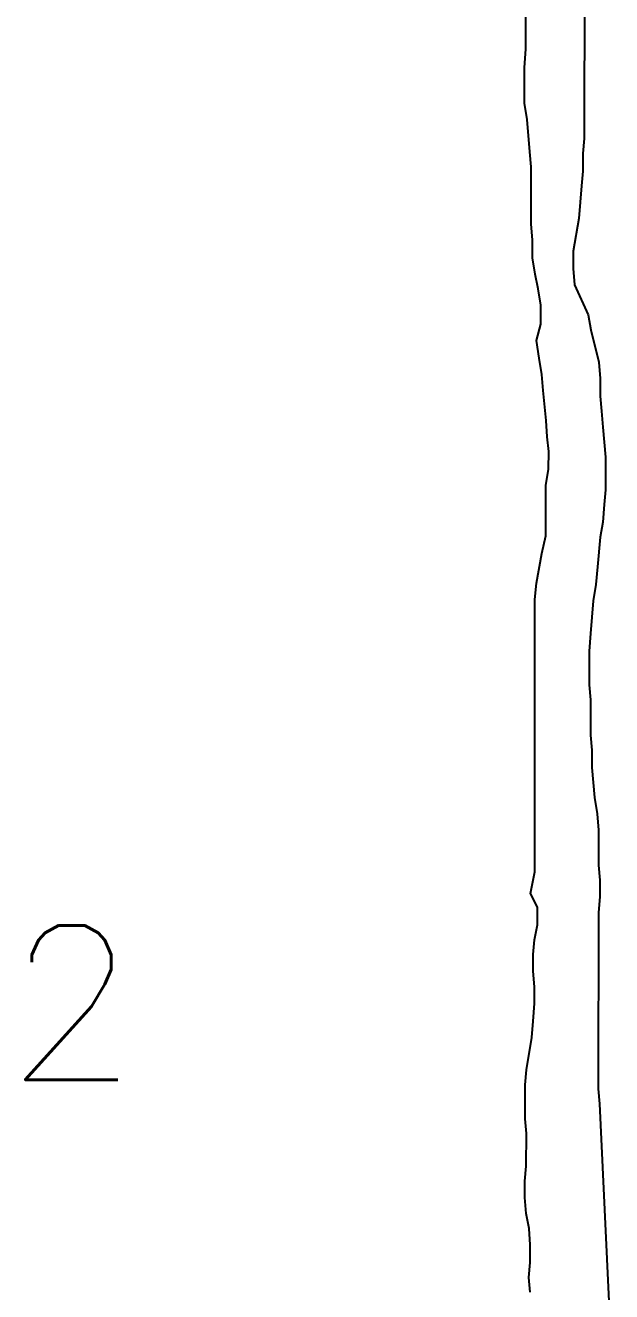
# Model space of a CAD drawing. Header units: metres. Extents: x 750563 to 756046, y 4495933 to 4497284.
# Drawn here: x 755743.752 to 755744.18, y 4496170.207 to 4496171.13 of the extents above; entities that cross this region are included whole.
import ezdxf

# ---------------------------------------------------------------- set-up
doc = ezdxf.new("R2010")
doc.units = ezdxf.units.M
doc.layers.add('00_DETALLES', color=7, linetype='Continuous', true_color=0xe0f0d1)
doc.layers.add('00_TEXTOS', color=7, linetype='Continuous')
doc.styles.get("Standard").update_dxf_attribs({"font": 'simplex.shx'})

# ---------------------------------------------------------------- blocks, each defined once
blk = doc.blocks.new('Arbol21')
for points in [[(0.1484, 0.1323), (0.1508, 0.1595), (0.1483, 0.1867), (0.1483, 0.2188), (0.1507, 0.2485), (0.1556, 0.2757), (0.1581, 0.3053), (0.1581, 0.335), (0.1556, 0.3622), (0.1555, 0.4215), (0.158, 0.4487), (0.1579, 0.5105), (0.1554, 0.5376), (0.1455, 0.5969), (0.143, 0.6266), (0.1405, 0.6587), (0.1404, 0.6884), (0.1429, 0.718), (0.1429, 0.7477), (0.1404, 0.7749), (0.1354, 0.802), (0.1354, 0.8342), (0.1477, 0.8589), (0.1402, 0.8984), (0.1398, 1.3951), (0.1373, 1.4248), (0.1274, 1.4791), (0.1199, 1.5113), (0.1198, 1.6027), (0.1149, 1.6324), (0.1148, 1.6645), (0.1173, 1.6917), (0.1197, 1.7213), (0.1246, 1.7757), (0.1271, 1.8053), (0.132, 1.835), (0.1369, 1.8671), (0.1294, 1.8968), (0.1294, 1.9314), (0.1343, 1.961), (0.1393, 1.9882), (0.1442, 2.0179), (0.1441, 2.05), (0.1466, 2.0797), (0.1465, 2.1835), (0.1489, 2.2107), (0.1538, 2.27), (0.1587, 2.2996), (0.1587, 2.3639), (0.1562, 2.3985), (0.156, 2.6159)], [(0.0498, 2.5195), (0.0501, 2.2353), (0.0526, 2.2081), (0.0526, 2.176), (0.0551, 2.1488), (0.0601, 2.0895), (0.07, 2.0302), (0.07, 1.9981), (0.0676, 1.9684), (0.0429, 1.914), (0.038, 1.8868), (0.0233, 1.8275), (0.0208, 1.7978), (0.0208, 1.7657), (0.0184, 1.7385), (0.0159, 1.7089), (0.0111, 1.6545), (0.0111, 1.5952), (0.0136, 1.568), (0.0161, 1.5359), (0.0211, 1.5087), (0.0261, 1.4543), (0.0286, 1.4222), (0.0335, 1.3926), (0.0385, 1.3333), (0.041, 1.3011), (0.0411, 1.2394), (0.0386, 1.2122), (0.0387, 1.1479), (0.0363, 1.1207), (0.0363, 1.0886), (0.0314, 1.0342), (0.0265, 1.0046), (0.024, 0.9749), (0.0241, 0.9107), (0.0216, 0.8835), (0.0217, 0.8538), (0.0242, 0.8242), (0.0245, 0.5029), (0.022, 0.4757), (0, 0)]]:
    blk.add_lwpolyline(points)

msp = doc.modelspace()

# ---------------------------------------------------------------- block references
at = {"layer": '00_DETALLES', "xscale": -0.4000000000000057, "yscale": 0.4000000000000057, "zscale": 0.4}
msp.add_blockref('Arbol21', (755744.17962, 4496170.15347), dxfattribs=at)

# ---------------------------------------------------------------- texts
at = {"layer": '00_TEXTOS'}
msp.add_text('2', height=0.1125, dxfattribs=at).set_placement((755743.73761, 4496170.3613))

doc.saveas('drawing.dxf')
